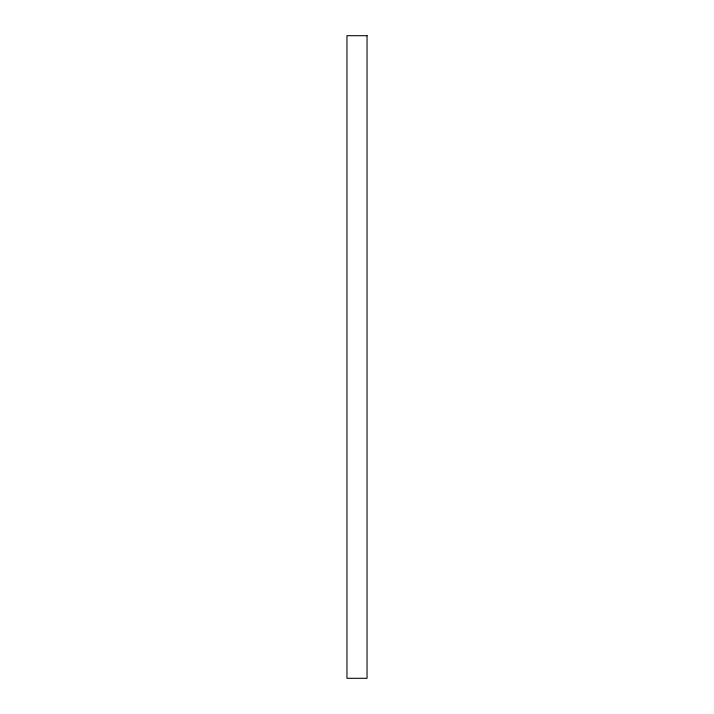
<?xml version="1.0" encoding="UTF-8"?>
<svg xmlns="http://www.w3.org/2000/svg" width="714" height="714" viewBox="0 0 714 714"><rect width="100%" height="100%" fill="white"/><g stroke="black" fill="none" stroke-linecap="round" stroke-linejoin="round"><path stroke-width="1.07" d="M367.041 35.7L346.959 35.7L346.959 678.3L367.041 678.3L367.041 35.7"/></g></svg>
